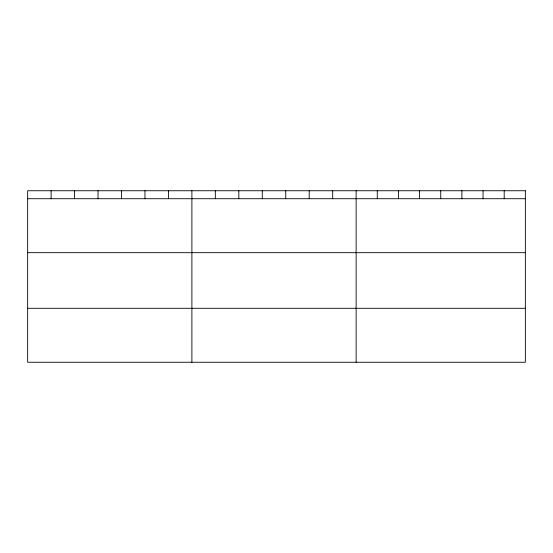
<?xml version="1.0" encoding="UTF-8"?>
<svg xmlns="http://www.w3.org/2000/svg" width="553" height="553" viewBox="0 0 553 553"><rect width="100%" height="100%" fill="white"/><g stroke="black" fill="none" stroke-linecap="round" stroke-linejoin="round"><path stroke-width="0.83" d="M27.65 198.714L525.35 198.714M27.65 252.68L525.35 252.68M27.65 308.291L525.35 308.291M504.198 190.744L504.198 198.714M483.046 190.744L483.046 198.714M461.893 190.744L461.893 198.714M440.741 190.744L440.741 198.714M419.589 190.744L419.589 198.714M398.437 190.744L398.437 198.714M377.284 190.744L377.284 198.714M356.132 190.744L356.132 362.256M332.671 190.744L332.671 198.714M309.203 190.744L309.203 198.714M285.742 190.744L285.742 198.714M262.281 190.744L262.281 198.714M238.82 190.744L238.82 198.714M215.352 190.744L215.352 198.714M191.891 190.744L191.891 362.256M168.43 190.744L168.43 198.714M144.962 190.744L144.962 198.714M121.501 190.744L121.501 198.714M98.04 190.744L98.04 198.714M74.579 190.744L74.579 198.714M51.111 190.744L51.111 198.714M525.35 190.744L27.65 190.744L27.65 362.256L525.35 362.256L525.35 190.744"/></g></svg>
